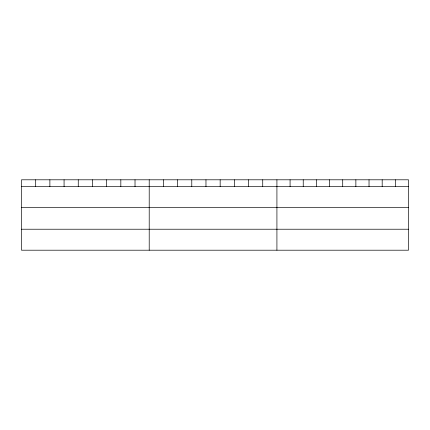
<?xml version="1.0" encoding="UTF-8"?>
<svg xmlns="http://www.w3.org/2000/svg" width="430" height="430" viewBox="0 0 430 430"><rect width="100%" height="100%" fill="white"/><g stroke="black" fill="none" stroke-linecap="round" stroke-linejoin="round"><path stroke-width="0.64" d="M408.5 186.631L408.5 250.201L21.5 250.201L21.5 179.799L408.5 179.799L408.5 186.631L21.5 186.631M21.5 207.609L408.5 207.609M21.5 229.222L408.5 229.222M395.342 179.799L395.342 186.631M382.184 179.799L382.184 186.631M369.026 179.799L369.026 186.631M355.868 179.799L355.868 186.631M342.71 179.799L342.71 186.631M329.552 179.799L329.552 186.631M316.394 179.799L316.394 186.631M303.236 179.799L303.236 186.631M290.078 179.799L290.078 186.631M276.92 179.799L276.92 250.201M262.73 179.799L262.73 186.631M248.54 179.799L248.54 186.631M234.35 179.799L234.35 186.631M220.16 179.799L220.16 186.631M205.97 179.799L205.97 186.631M191.78 179.799L191.78 186.631M177.59 179.799L177.59 186.631M163.4 179.799L163.4 186.631M149.21 179.799L149.21 250.201M135.02 179.799L135.02 186.631M120.83 179.799L120.83 186.631M106.64 179.799L106.64 186.631M92.45 179.799L92.45 186.631M78.26 179.799L78.26 186.631M64.07 179.799L64.07 186.631M49.88 179.799L49.88 186.631M35.69 179.799L35.69 186.631"/></g></svg>
